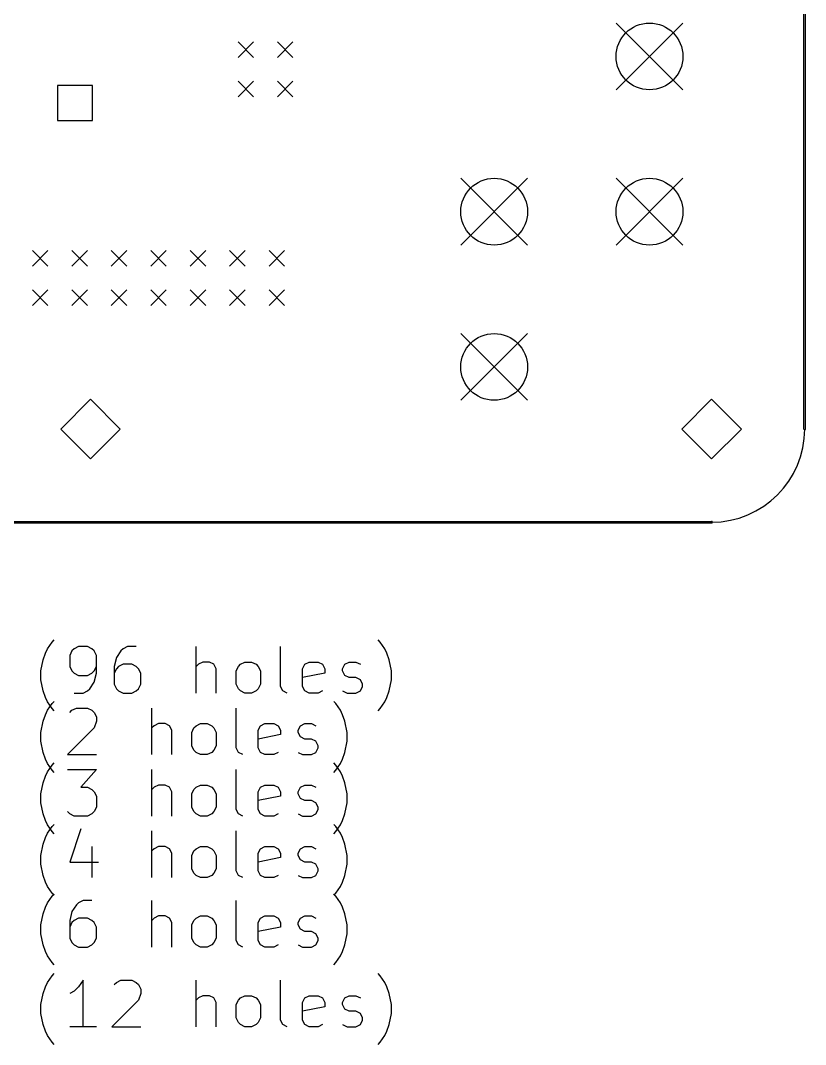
# Model space of a CAD drawing. Extents: x 61 to 160, y -174 to -45.
# Drawn here: x 109.5 to 160.1, y -173.6 to -107.7 of the extents above; entities that cross this region are included whole.
import ezdxf

# ---------------------------------------------------------------- set-up
doc = ezdxf.new("R2010")
doc.units = 0
doc.header["$MEASUREMENT"] = 0
doc.layers.add('BLACK', color=7, linetype='CONTINUOUS')

msp = doc.modelspace()

# ---------------------------------------------------------------- linework, layer by layer
at = {"layer": 'Black'}
for p, q in [((159.95, -134), (159.95, -51)), ((160.05, -134), (160.05, -51)), ((147.85, -107.85), (152.15, -112.15)), ((152.15, -107.85), (147.85, -112.15)), ((123.5, -109.06), (124.5, -110.06)), ((124.5, -109.06), (123.5, -110.06)), ((126.04, -109.06), (127.04, -110.06)), ((127.04, -109.06), (126.04, -110.06)), ((114.123, -111.877), (111.877, -111.877)), ((111.877, -111.877), (111.877, -114.123)), ((114.123, -114.123), (114.123, -111.877)), ((123.5, -111.6), (124.5, -112.6)), ((124.5, -111.6), (123.5, -112.6)), ((126.04, -111.6), (127.04, -112.6)), ((127.04, -111.6), (126.04, -112.6)), ((111.877, -114.123), (114.123, -114.123)), ((137.85, -117.85), (142.15, -122.15)), ((142.15, -117.85), (137.85, -122.15)), ((147.85, -117.85), (152.15, -122.15)), ((152.15, -117.85), (147.85, -122.15)), ((110.26, -122.5), (111.26, -123.5)), ((111.26, -122.5), (110.26, -123.5)), ((112.8, -122.5), (113.8, -123.5)), ((113.8, -122.5), (112.8, -123.5)), ((115.34, -122.5), (116.34, -123.5)), ((116.34, -122.5), (115.34, -123.5)), ((117.88, -122.5), (118.88, -123.5)), ((118.88, -122.5), (117.88, -123.5)), ((120.42, -122.5), (121.42, -123.5)), ((121.42, -122.5), (120.42, -123.5)), ((122.96, -122.5), (123.96, -123.5)), ((123.96, -122.5), (122.96, -123.5)), ((125.5, -122.5), (126.5, -123.5)), ((126.5, -122.5), (125.5, -123.5)), ((110.26, -125.04), (111.26, -126.04)), ((111.26, -125.04), (110.26, -126.04)), ((112.8, -125.04), (113.8, -126.04)), ((113.8, -125.04), (112.8, -126.04)), ((115.34, -125.04), (116.34, -126.04)), ((116.34, -125.04), (115.34, -126.04)), ((117.88, -125.04), (118.88, -126.04)), ((118.88, -125.04), (117.88, -126.04)), ((120.42, -125.04), (121.42, -126.04)), ((121.42, -125.04), (120.42, -126.04)), ((122.96, -125.04), (123.96, -126.04)), ((123.96, -125.04), (122.96, -126.04)), ((125.5, -125.04), (126.5, -126.04)), ((126.5, -125.04), (125.5, -126.04)), ((137.85, -127.85), (142.15, -132.15)), ((142.15, -127.85), (137.85, -132.15)), ((114, -132.082), (112.082, -134)), ((115.918, -134), (114, -132.082)), ((154, -132.082), (152.082, -134)), ((155.918, -134), (154, -132.082)), ((112.082, -134), (114, -135.918)), ((114, -135.918), (115.918, -134)), ((152.082, -134), (154, -135.918)), ((154, -135.918), (155.918, -134)), ((71, -139.95), (154, -139.95)), ((71, -140.05), (154, -140.05)), ((111.236, -148.15), (111.521, -147.721)), ((111.521, -147.721), (111.664, -147.579)), ((132.664, -147.721), (132.521, -147.579)), ((132.95, -148.15), (132.664, -147.721)), ((111.093, -148.436), (111.236, -148.15)), ((112.807, -148.293), (112.664, -148.579)), ((112.95, -148.15), (112.807, -148.293)), ((113.236, -148.007), (112.95, -148.15)), ((113.807, -148.007), (113.236, -148.007)), ((114.093, -148.15), (113.807, -148.007)), ((114.236, -148.293), (114.093, -148.15)), ((114.379, -148.579), (114.236, -148.293)), ((115.95, -148.293), (115.664, -148.721)), ((116.093, -148.15), (115.95, -148.293)), ((116.379, -148.007), (116.093, -148.15)), ((116.95, -148.007), (116.379, -148.007)), ((120.807, -151.007), (120.807, -148.007)), ((126.236, -150.579), (126.236, -148.007)), ((133.093, -148.436), (132.95, -148.15)), ((110.807, -149.579), (110.95, -148.864)), ((110.95, -148.864), (111.093, -148.436)), ((112.664, -148.579), (112.664, -149.293)), ((114.379, -149.721), (114.379, -148.579)), ((115.664, -148.721), (115.521, -149.293)), ((121.236, -149.007), (120.95, -149.15)), ((121.664, -149.007), (121.236, -149.007)), ((121.95, -149.15), (121.664, -149.007)), ((123.664, -149.15), (123.95, -149.007)), ((123.95, -149.007), (124.379, -149.007)), ((124.379, -149.007), (124.664, -149.15)), ((127.807, -149.15), (128.093, -149.007)), ((128.093, -149.007), (128.664, -149.007)), ((128.664, -149.007), (128.95, -149.15)), ((130.379, -149.15), (130.664, -149.007)), ((130.664, -149.007), (131.093, -149.007)), ((131.093, -149.007), (131.379, -149.15)), ((133.236, -148.864), (133.093, -148.436)), ((133.379, -149.579), (133.236, -148.864)), ((110.807, -150.15), (110.807, -149.579)), ((112.664, -149.293), (112.807, -149.579)), ((112.807, -149.579), (112.95, -149.721)), ((114.093, -149.721), (114.236, -149.579)), ((114.236, -149.579), (114.379, -149.293)), ((115.521, -149.293), (115.521, -150.436)), ((115.664, -149.436), (115.521, -149.721)), ((115.807, -149.293), (115.664, -149.436)), ((116.093, -149.15), (115.807, -149.293)), ((116.664, -149.15), (116.093, -149.15)), ((116.95, -149.293), (116.664, -149.15)), ((117.093, -149.436), (116.95, -149.293)), ((117.236, -149.721), (117.093, -149.436)), ((120.95, -149.15), (120.807, -149.293)), ((122.093, -149.436), (121.95, -149.15)), ((122.093, -151.007), (122.093, -149.436)), ((123.379, -149.579), (123.521, -149.293)), ((123.379, -150.436), (123.379, -149.579)), ((123.521, -149.293), (123.664, -149.15)), ((124.664, -149.15), (124.807, -149.293)), ((124.807, -149.293), (124.95, -149.579)), ((124.95, -149.579), (124.95, -150.436)), ((127.664, -149.436), (127.807, -149.15)), ((127.664, -150.579), (127.664, -149.436)), ((128.95, -149.15), (129.093, -149.436)), ((129.093, -149.436), (129.093, -149.721)), ((130.236, -149.436), (130.379, -149.15)), ((130.236, -149.579), (130.236, -149.436)), ((130.379, -149.864), (130.236, -149.579)), ((133.379, -150.15), (133.379, -149.579)), ((110.95, -150.864), (110.807, -150.15)), ((112.95, -149.721), (113.236, -149.864)), ((113.236, -149.864), (113.807, -149.864)), ((113.807, -149.864), (114.093, -149.721)), ((113.95, -150.721), (114.236, -150.293)), ((114.236, -150.293), (114.379, -149.721)), ((117.236, -150.436), (117.236, -149.721)), ((129.093, -149.721), (127.664, -150.007)), ((130.664, -150.007), (130.379, -149.864)), ((131.093, -150.007), (130.664, -150.007)), ((131.379, -150.15), (131.093, -150.007)), ((131.521, -150.436), (131.379, -150.15)), ((133.236, -150.864), (133.379, -150.15)), ((111.093, -151.293), (110.95, -150.864)), ((112.95, -151.007), (113.521, -151.007)), ((113.521, -151.007), (113.807, -150.864)), ((113.807, -150.864), (113.95, -150.721)), ((115.521, -150.436), (115.664, -150.721)), ((115.664, -150.721), (115.807, -150.864)), ((115.807, -150.864), (116.093, -151.007)), ((116.093, -151.007), (116.664, -151.007)), ((116.664, -151.007), (116.95, -150.864)), ((116.95, -150.864), (117.093, -150.721)), ((117.093, -150.721), (117.236, -150.436)), ((123.521, -150.721), (123.379, -150.436)), ((123.664, -150.864), (123.521, -150.721)), ((123.95, -151.007), (123.664, -150.864)), ((124.379, -151.007), (123.95, -151.007)), ((124.664, -150.864), (124.379, -151.007)), ((124.807, -150.721), (124.664, -150.864)), ((124.95, -150.436), (124.807, -150.721)), ((126.379, -150.864), (126.236, -150.579)), ((126.664, -151.007), (126.379, -150.864)), ((127.807, -150.864), (127.664, -150.579)), ((128.093, -151.007), (127.807, -150.864)), ((128.664, -151.007), (128.093, -151.007)), ((128.95, -150.864), (128.664, -151.007)), ((130.236, -150.864), (130.521, -151.007)), ((130.521, -151.007), (131.093, -151.007)), ((131.093, -151.007), (131.379, -150.864)), ((131.379, -150.864), (131.521, -150.579)), ((131.521, -150.579), (131.521, -150.436)), ((133.093, -151.293), (133.236, -150.864)), ((111.236, -151.579), (111.093, -151.293)), ((111.521, -152.007), (111.236, -151.579)), ((111.236, -152.11), (111.521, -151.681)), ((111.521, -151.681), (111.664, -151.539)), ((129.807, -151.681), (129.664, -151.539)), ((130.093, -152.11), (129.807, -151.681)), ((132.664, -152.007), (132.95, -151.579)), ((132.95, -151.579), (133.093, -151.293)), ((111.093, -152.396), (111.236, -152.11)), ((111.664, -152.15), (111.521, -152.007)), ((112.664, -152.253), (112.807, -152.11)), ((112.807, -152.11), (113.093, -151.967)), ((113.093, -151.967), (113.807, -151.967)), ((113.807, -151.967), (114.093, -152.11)), ((114.093, -152.11), (114.236, -152.253)), ((114.236, -152.253), (114.379, -152.539)), ((117.95, -154.967), (117.95, -151.967)), ((123.379, -154.539), (123.379, -151.967)), ((130.236, -152.396), (130.093, -152.11)), ((132.521, -152.15), (132.664, -152.007)), ((110.807, -153.539), (110.95, -152.824)), ((110.95, -152.824), (111.093, -152.396)), ((114.379, -152.824), (114.236, -153.253)), ((114.379, -152.539), (114.379, -152.824)), ((118.379, -152.967), (118.093, -153.11)), ((118.807, -152.967), (118.379, -152.967)), ((119.093, -153.11), (118.807, -152.967)), ((120.807, -153.11), (121.093, -152.967)), ((121.093, -152.967), (121.521, -152.967)), ((121.521, -152.967), (121.807, -153.11)), ((124.95, -153.11), (125.236, -152.967)), ((125.236, -152.967), (125.807, -152.967)), ((125.807, -152.967), (126.093, -153.11)), ((127.521, -153.11), (127.807, -152.967)), ((127.807, -152.967), (128.236, -152.967)), ((128.236, -152.967), (128.521, -153.11)), ((130.379, -152.824), (130.236, -152.396)), ((130.521, -153.539), (130.379, -152.824)), ((110.807, -154.11), (110.807, -153.539)), ((114.236, -153.253), (112.521, -154.967)), ((118.093, -153.11), (117.95, -153.253)), ((119.236, -153.396), (119.093, -153.11)), ((119.236, -154.967), (119.236, -153.396)), ((120.521, -153.539), (120.664, -153.253)), ((120.521, -154.396), (120.521, -153.539)), ((120.664, -153.253), (120.807, -153.11)), ((121.807, -153.11), (121.95, -153.253)), ((121.95, -153.253), (122.093, -153.539)), ((122.093, -153.539), (122.093, -154.396)), ((124.807, -153.396), (124.95, -153.11)), ((124.807, -154.539), (124.807, -153.396)), ((126.093, -153.11), (126.236, -153.396)), ((126.236, -153.396), (126.236, -153.681)), ((127.379, -153.396), (127.521, -153.11)), ((127.379, -153.539), (127.379, -153.396)), ((127.521, -153.824), (127.379, -153.539)), ((130.521, -154.11), (130.521, -153.539)), ((110.95, -154.824), (110.807, -154.11)), ((126.236, -153.681), (124.807, -153.967)), ((127.807, -153.967), (127.521, -153.824)), ((128.236, -153.967), (127.807, -153.967)), ((128.521, -154.11), (128.236, -153.967)), ((128.664, -154.396), (128.521, -154.11)), ((130.379, -154.824), (130.521, -154.11)), ((111.093, -155.253), (110.95, -154.824)), ((112.521, -154.967), (114.379, -154.967)), ((120.664, -154.681), (120.521, -154.396)), ((120.807, -154.824), (120.664, -154.681)), ((121.093, -154.967), (120.807, -154.824)), ((121.521, -154.967), (121.093, -154.967)), ((121.807, -154.824), (121.521, -154.967)), ((121.95, -154.681), (121.807, -154.824)), ((122.093, -154.396), (121.95, -154.681)), ((123.521, -154.824), (123.379, -154.539)), ((123.807, -154.967), (123.521, -154.824)), ((124.95, -154.824), (124.807, -154.539)), ((125.236, -154.967), (124.95, -154.824)), ((125.807, -154.967), (125.236, -154.967)), ((126.093, -154.824), (125.807, -154.967)), ((127.379, -154.824), (127.664, -154.967)), ((127.664, -154.967), (128.236, -154.967)), ((128.236, -154.967), (128.521, -154.824)), ((128.521, -154.824), (128.664, -154.539)), ((128.664, -154.539), (128.664, -154.396)), ((130.236, -155.253), (130.379, -154.824)), ((111.236, -155.539), (111.093, -155.253)), ((111.521, -155.967), (111.236, -155.539)), ((111.236, -156.07), (111.521, -155.641)), ((111.521, -155.641), (111.664, -155.499)), ((129.807, -155.641), (129.664, -155.499)), ((129.807, -155.967), (130.093, -155.539)), ((130.093, -156.07), (129.807, -155.641)), ((130.093, -155.539), (130.236, -155.253)), ((111.093, -156.356), (111.236, -156.07)), ((111.664, -156.11), (111.521, -155.967)), ((112.521, -155.927), (114.379, -155.927)), ((114.379, -155.927), (113.379, -157.07)), ((117.95, -158.927), (117.95, -155.927)), ((123.379, -158.499), (123.379, -155.927)), ((129.664, -156.11), (129.807, -155.967)), ((130.236, -156.356), (130.093, -156.07)), ((110.807, -157.499), (110.95, -156.784)), ((110.95, -156.784), (111.093, -156.356)), ((118.379, -156.927), (118.093, -157.07)), ((118.807, -156.927), (118.379, -156.927)), ((119.093, -157.07), (118.807, -156.927)), ((120.807, -157.07), (121.093, -156.927)), ((121.093, -156.927), (121.521, -156.927)), ((121.521, -156.927), (121.807, -157.07)), ((124.95, -157.07), (125.236, -156.927)), ((125.236, -156.927), (125.807, -156.927)), ((125.807, -156.927), (126.093, -157.07)), ((127.521, -157.07), (127.807, -156.927)), ((127.807, -156.927), (128.236, -156.927)), ((128.236, -156.927), (128.521, -157.07)), ((130.379, -156.784), (130.236, -156.356)), ((130.521, -157.499), (130.379, -156.784)), ((110.807, -158.07), (110.807, -157.499)), ((113.379, -157.07), (113.807, -157.07)), ((113.807, -157.07), (114.093, -157.213)), ((114.093, -157.213), (114.236, -157.356)), ((114.236, -157.356), (114.379, -157.641)), ((118.093, -157.07), (117.95, -157.213)), ((119.236, -157.356), (119.093, -157.07)), ((119.236, -158.927), (119.236, -157.356)), ((120.521, -157.499), (120.664, -157.213)), ((120.521, -158.356), (120.521, -157.499)), ((120.664, -157.213), (120.807, -157.07)), ((121.807, -157.07), (121.95, -157.213)), ((121.95, -157.213), (122.093, -157.499)), ((122.093, -157.499), (122.093, -158.356)), ((124.807, -157.356), (124.95, -157.07)), ((124.807, -158.499), (124.807, -157.356)), ((126.093, -157.07), (126.236, -157.356)), ((126.236, -157.356), (126.236, -157.641)), ((127.379, -157.356), (127.521, -157.07)), ((127.379, -157.499), (127.379, -157.356)), ((127.521, -157.784), (127.379, -157.499)), ((130.521, -158.07), (130.521, -157.499)), ((110.95, -158.784), (110.807, -158.07)), ((114.379, -157.641), (114.379, -158.356)), ((126.236, -157.641), (124.807, -157.927)), ((127.807, -157.927), (127.521, -157.784)), ((128.236, -157.927), (127.807, -157.927)), ((128.521, -158.07), (128.236, -157.927)), ((128.664, -158.356), (128.521, -158.07)), ((130.379, -158.784), (130.521, -158.07)), ((111.093, -159.213), (110.95, -158.784)), ((112.664, -158.784), (112.521, -158.641)), ((112.95, -158.927), (112.664, -158.784)), ((113.807, -158.927), (112.95, -158.927)), ((114.093, -158.784), (113.807, -158.927)), ((114.236, -158.641), (114.093, -158.784)), ((114.379, -158.356), (114.236, -158.641)), ((120.664, -158.641), (120.521, -158.356)), ((120.807, -158.784), (120.664, -158.641)), ((121.093, -158.927), (120.807, -158.784)), ((121.521, -158.927), (121.093, -158.927)), ((121.807, -158.784), (121.521, -158.927)), ((121.95, -158.641), (121.807, -158.784)), ((122.093, -158.356), (121.95, -158.641)), ((123.521, -158.784), (123.379, -158.499)), ((123.807, -158.927), (123.521, -158.784)), ((124.95, -158.784), (124.807, -158.499)), ((125.236, -158.927), (124.95, -158.784)), ((125.807, -158.927), (125.236, -158.927)), ((126.093, -158.784), (125.807, -158.927)), ((127.379, -158.784), (127.664, -158.927)), ((127.664, -158.927), (128.236, -158.927)), ((128.236, -158.927), (128.521, -158.784)), ((128.521, -158.784), (128.664, -158.499)), ((128.664, -158.499), (128.664, -158.356)), ((130.236, -159.213), (130.379, -158.784)), ((111.236, -159.499), (111.093, -159.213)), ((111.521, -159.927), (111.236, -159.499)), ((111.236, -160.03), (111.521, -159.601)), ((111.521, -159.601), (111.664, -159.459)), ((129.807, -159.601), (129.664, -159.459)), ((129.807, -159.927), (130.093, -159.499)), ((130.093, -160.03), (129.807, -159.601)), ((130.093, -159.499), (130.236, -159.213)), ((111.093, -160.316), (111.236, -160.03)), ((111.664, -160.07), (111.521, -159.927)), ((113.379, -159.744), (112.664, -161.887)), ((117.95, -162.887), (117.95, -159.887)), ((123.379, -162.459), (123.379, -159.887)), ((129.664, -160.07), (129.807, -159.927)), ((130.236, -160.316), (130.093, -160.03)), ((110.807, -161.459), (110.95, -160.744)), ((110.95, -160.744), (111.093, -160.316)), ((114.093, -160.887), (114.093, -162.887)), ((118.379, -160.887), (118.093, -161.03)), ((118.807, -160.887), (118.379, -160.887)), ((119.093, -161.03), (118.807, -160.887)), ((120.807, -161.03), (121.093, -160.887)), ((121.093, -160.887), (121.521, -160.887)), ((121.521, -160.887), (121.807, -161.03)), ((124.95, -161.03), (125.236, -160.887)), ((125.236, -160.887), (125.807, -160.887)), ((125.807, -160.887), (126.093, -161.03)), ((127.521, -161.03), (127.807, -160.887)), ((127.807, -160.887), (128.236, -160.887)), ((128.236, -160.887), (128.521, -161.03)), ((130.379, -160.744), (130.236, -160.316)), ((130.521, -161.459), (130.379, -160.744)), ((110.807, -162.03), (110.807, -161.459)), ((118.093, -161.03), (117.95, -161.173)), ((119.236, -161.316), (119.093, -161.03)), ((119.236, -162.887), (119.236, -161.316)), ((120.521, -161.459), (120.664, -161.173)), ((120.521, -162.316), (120.521, -161.459)), ((120.664, -161.173), (120.807, -161.03)), ((121.807, -161.03), (121.95, -161.173)), ((121.95, -161.173), (122.093, -161.459)), ((122.093, -161.459), (122.093, -162.316)), ((124.807, -161.316), (124.95, -161.03)), ((124.807, -162.459), (124.807, -161.316)), ((126.093, -161.03), (126.236, -161.316)), ((126.236, -161.316), (126.236, -161.601)), ((127.379, -161.316), (127.521, -161.03)), ((127.379, -161.459), (127.379, -161.316)), ((127.521, -161.744), (127.379, -161.459)), ((130.521, -162.03), (130.521, -161.459)), ((110.95, -162.744), (110.807, -162.03)), ((112.664, -161.887), (114.521, -161.887)), ((126.236, -161.601), (124.807, -161.887)), ((127.807, -161.887), (127.521, -161.744)), ((128.236, -161.887), (127.807, -161.887)), ((128.521, -162.03), (128.236, -161.887)), ((128.664, -162.316), (128.521, -162.03)), ((130.379, -162.744), (130.521, -162.03)), ((111.093, -163.173), (110.95, -162.744)), ((120.664, -162.601), (120.521, -162.316)), ((120.807, -162.744), (120.664, -162.601)), ((121.093, -162.887), (120.807, -162.744)), ((121.521, -162.887), (121.093, -162.887)), ((121.807, -162.744), (121.521, -162.887)), ((121.95, -162.601), (121.807, -162.744)), ((122.093, -162.316), (121.95, -162.601)), ((123.521, -162.744), (123.379, -162.459)), ((123.807, -162.887), (123.521, -162.744)), ((124.95, -162.744), (124.807, -162.459)), ((125.236, -162.887), (124.95, -162.744)), ((125.807, -162.887), (125.236, -162.887)), ((126.093, -162.744), (125.807, -162.887)), ((127.379, -162.744), (127.664, -162.887)), ((127.664, -162.887), (128.236, -162.887)), ((128.236, -162.887), (128.521, -162.744)), ((128.521, -162.744), (128.664, -162.459)), ((128.664, -162.459), (128.664, -162.316)), ((130.236, -163.173), (130.379, -162.744)), ((111.236, -163.459), (111.093, -163.173)), ((111.521, -163.887), (111.236, -163.459)), ((129.807, -163.887), (130.093, -163.459)), ((130.093, -163.459), (130.236, -163.173)), ((111.236, -164.505), (111.521, -164.076)), ((111.664, -164.03), (111.521, -163.887)), ((111.521, -164.076), (111.664, -163.934)), ((129.664, -164.03), (129.807, -163.887)), ((129.807, -164.076), (129.664, -163.934)), ((130.093, -164.505), (129.807, -164.076)), ((110.95, -165.219), (111.093, -164.791)), ((111.093, -164.791), (111.236, -164.505)), ((113.093, -164.648), (112.807, -165.076)), ((113.236, -164.505), (113.093, -164.648)), ((113.521, -164.362), (113.236, -164.505)), ((114.093, -164.362), (113.521, -164.362)), ((117.95, -167.362), (117.95, -164.362)), ((123.379, -166.934), (123.379, -164.362)), ((130.236, -164.791), (130.093, -164.505)), ((130.379, -165.219), (130.236, -164.791)), ((110.807, -165.934), (110.95, -165.219)), ((112.807, -165.076), (112.664, -165.648)), ((113.236, -165.505), (112.95, -165.648)), ((113.807, -165.505), (113.236, -165.505)), ((114.093, -165.648), (113.807, -165.505)), ((118.093, -165.505), (117.95, -165.648)), ((118.379, -165.362), (118.093, -165.505)), ((118.807, -165.362), (118.379, -165.362)), ((119.093, -165.505), (118.807, -165.362)), ((119.236, -165.791), (119.093, -165.505)), ((120.664, -165.648), (120.807, -165.505)), ((120.807, -165.505), (121.093, -165.362)), ((121.093, -165.362), (121.521, -165.362)), ((121.521, -165.362), (121.807, -165.505)), ((121.807, -165.505), (121.95, -165.648)), ((124.807, -165.791), (124.95, -165.505)), ((124.95, -165.505), (125.236, -165.362)), ((125.236, -165.362), (125.807, -165.362)), ((125.807, -165.362), (126.093, -165.505)), ((126.093, -165.505), (126.236, -165.791)), ((127.379, -165.791), (127.521, -165.505)), ((127.521, -165.505), (127.807, -165.362)), ((127.807, -165.362), (128.236, -165.362)), ((128.236, -165.362), (128.521, -165.505)), ((130.521, -165.934), (130.379, -165.219)), ((110.807, -166.505), (110.807, -165.934)), ((112.664, -165.648), (112.664, -166.791)), ((112.807, -165.791), (112.664, -166.076)), ((112.95, -165.648), (112.807, -165.791)), ((114.236, -165.791), (114.093, -165.648)), ((114.379, -166.076), (114.236, -165.791)), ((114.379, -166.791), (114.379, -166.076)), ((119.236, -167.362), (119.236, -165.791)), ((120.521, -165.934), (120.664, -165.648)), ((120.521, -166.791), (120.521, -165.934)), ((121.95, -165.648), (122.093, -165.934)), ((122.093, -165.934), (122.093, -166.791)), ((124.807, -166.934), (124.807, -165.791)), ((126.236, -166.076), (124.807, -166.362)), ((126.236, -165.791), (126.236, -166.076)), ((127.379, -165.934), (127.379, -165.791)), ((127.521, -166.219), (127.379, -165.934)), ((130.521, -166.505), (130.521, -165.934)), ((110.95, -167.219), (110.807, -166.505)), ((112.664, -166.791), (112.807, -167.076)), ((114.236, -167.076), (114.379, -166.791)), ((120.664, -167.076), (120.521, -166.791)), ((122.093, -166.791), (121.95, -167.076)), ((127.807, -166.362), (127.521, -166.219)), ((128.236, -166.362), (127.807, -166.362)), ((128.521, -166.505), (128.236, -166.362)), ((128.664, -166.791), (128.521, -166.505)), ((128.664, -166.934), (128.664, -166.791)), ((130.379, -167.219), (130.521, -166.505)), ((111.093, -167.648), (110.95, -167.219)), ((112.807, -167.076), (112.95, -167.219)), ((112.95, -167.219), (113.236, -167.362)), ((113.236, -167.362), (113.807, -167.362)), ((113.807, -167.362), (114.093, -167.219)), ((114.093, -167.219), (114.236, -167.076)), ((120.807, -167.219), (120.664, -167.076)), ((121.093, -167.362), (120.807, -167.219)), ((121.521, -167.362), (121.093, -167.362)), ((121.807, -167.219), (121.521, -167.362)), ((121.95, -167.076), (121.807, -167.219)), ((123.521, -167.219), (123.379, -166.934)), ((123.807, -167.362), (123.521, -167.219)), ((124.95, -167.219), (124.807, -166.934)), ((125.236, -167.362), (124.95, -167.219)), ((125.807, -167.362), (125.236, -167.362)), ((126.093, -167.219), (125.807, -167.362)), ((127.379, -167.219), (127.664, -167.362)), ((127.664, -167.362), (128.236, -167.362)), ((128.236, -167.362), (128.521, -167.219)), ((128.521, -167.219), (128.664, -166.934)), ((130.236, -167.648), (130.379, -167.219)), ((111.236, -167.934), (111.093, -167.648)), ((111.521, -168.362), (111.236, -167.934)), ((129.807, -168.362), (130.093, -167.934)), ((130.093, -167.934), (130.236, -167.648)), ((111.664, -168.505), (111.521, -168.362)), ((129.664, -168.505), (129.807, -168.362)), ((111.236, -169.64), (111.521, -169.212)), ((111.521, -169.212), (111.664, -169.069)), ((113.521, -169.498), (113.236, -169.926)), ((113.521, -172.498), (113.521, -169.498)), ((115.664, -169.64), (115.95, -169.498)), ((115.95, -169.498), (116.664, -169.498)), ((116.664, -169.498), (116.95, -169.64)), ((120.807, -172.498), (120.807, -169.498)), ((126.236, -172.069), (126.236, -169.498)), ((132.664, -169.212), (132.521, -169.069)), ((132.95, -169.64), (132.664, -169.212)), ((110.95, -170.355), (111.093, -169.926)), ((111.093, -169.926), (111.236, -169.64)), ((113.236, -169.926), (112.95, -170.212)), ((115.521, -169.783), (115.664, -169.64)), ((116.95, -169.64), (117.093, -169.783)), ((117.093, -169.783), (117.236, -170.069)), ((117.236, -170.069), (117.236, -170.355)), ((133.093, -169.926), (132.95, -169.64)), ((133.236, -170.355), (133.093, -169.926)), ((110.807, -171.069), (110.95, -170.355)), ((112.95, -170.212), (112.664, -170.355)), ((117.093, -170.783), (115.379, -172.498)), ((117.236, -170.355), (117.093, -170.783)), ((120.95, -170.64), (120.807, -170.783)), ((121.236, -170.498), (120.95, -170.64)), ((121.664, -170.498), (121.236, -170.498)), ((121.95, -170.64), (121.664, -170.498)), ((122.093, -170.926), (121.95, -170.64)), ((123.379, -171.069), (123.521, -170.783)), ((123.521, -170.783), (123.664, -170.64)), ((123.664, -170.64), (123.95, -170.498)), ((123.95, -170.498), (124.379, -170.498)), ((124.379, -170.498), (124.664, -170.64)), ((124.664, -170.64), (124.807, -170.783)), ((124.807, -170.783), (124.95, -171.069)), ((127.664, -170.926), (127.807, -170.64)), ((127.807, -170.64), (128.093, -170.498)), ((128.093, -170.498), (128.664, -170.498)), ((128.664, -170.498), (128.95, -170.64)), ((128.95, -170.64), (129.093, -170.926)), ((130.236, -170.926), (130.379, -170.64)), ((130.379, -170.64), (130.664, -170.498)), ((130.664, -170.498), (131.093, -170.498)), ((131.093, -170.498), (131.379, -170.64)), ((133.379, -171.069), (133.236, -170.355)), ((110.807, -171.64), (110.807, -171.069)), ((122.093, -172.498), (122.093, -170.926)), ((123.379, -171.926), (123.379, -171.069)), ((124.95, -171.069), (124.95, -171.926)), ((127.664, -172.069), (127.664, -170.926)), ((129.093, -171.212), (127.664, -171.498)), ((129.093, -170.926), (129.093, -171.212)), ((130.236, -171.069), (130.236, -170.926)), ((130.379, -171.355), (130.236, -171.069)), ((130.664, -171.498), (130.379, -171.355)), ((133.379, -171.64), (133.379, -171.069)), ((110.95, -172.355), (110.807, -171.64)), ((123.521, -172.212), (123.379, -171.926)), ((124.95, -171.926), (124.807, -172.212)), ((126.379, -172.355), (126.236, -172.069)), ((127.807, -172.355), (127.664, -172.069)), ((131.093, -171.498), (130.664, -171.498)), ((131.379, -171.64), (131.093, -171.498)), ((131.521, -171.926), (131.379, -171.64)), ((131.379, -172.355), (131.521, -172.069)), ((131.521, -172.069), (131.521, -171.926)), ((133.236, -172.355), (133.379, -171.64)), ((111.093, -172.783), (110.95, -172.355)), ((111.236, -173.069), (111.093, -172.783)), ((114.379, -172.498), (112.664, -172.498)), ((115.379, -172.498), (117.236, -172.498)), ((123.664, -172.355), (123.521, -172.212)), ((123.95, -172.498), (123.664, -172.355)), ((124.379, -172.498), (123.95, -172.498)), ((124.664, -172.355), (124.379, -172.498)), ((124.807, -172.212), (124.664, -172.355)), ((126.664, -172.498), (126.379, -172.355)), ((128.093, -172.498), (127.807, -172.355)), ((128.664, -172.498), (128.093, -172.498)), ((128.95, -172.355), (128.664, -172.498)), ((130.236, -172.355), (130.521, -172.498)), ((130.521, -172.498), (131.093, -172.498)), ((131.093, -172.498), (131.379, -172.355)), ((132.95, -173.069), (133.093, -172.783)), ((133.093, -172.783), (133.236, -172.355)), ((111.521, -173.498), (111.236, -173.069)), ((132.664, -173.498), (132.95, -173.069)), ((111.664, -173.64), (111.521, -173.498)), ((132.521, -173.64), (132.664, -173.498))]:
    msp.add_line(p, q, dxfattribs=at)
for centre in [(150, -110), (140, -120), (150, -120), (140, -130)]:
    msp.add_circle(centre, 2.15, dxfattribs=at)
for centre, radius, start, end in [((154, -134), 6, -90, 0), ((160, -134), 0.05, 180, 360), ((154, -140), 0.05, 270, 450)]:
    msp.add_arc(centre, radius, start, end, dxfattribs=at)

doc.saveas('drawing.dxf')
